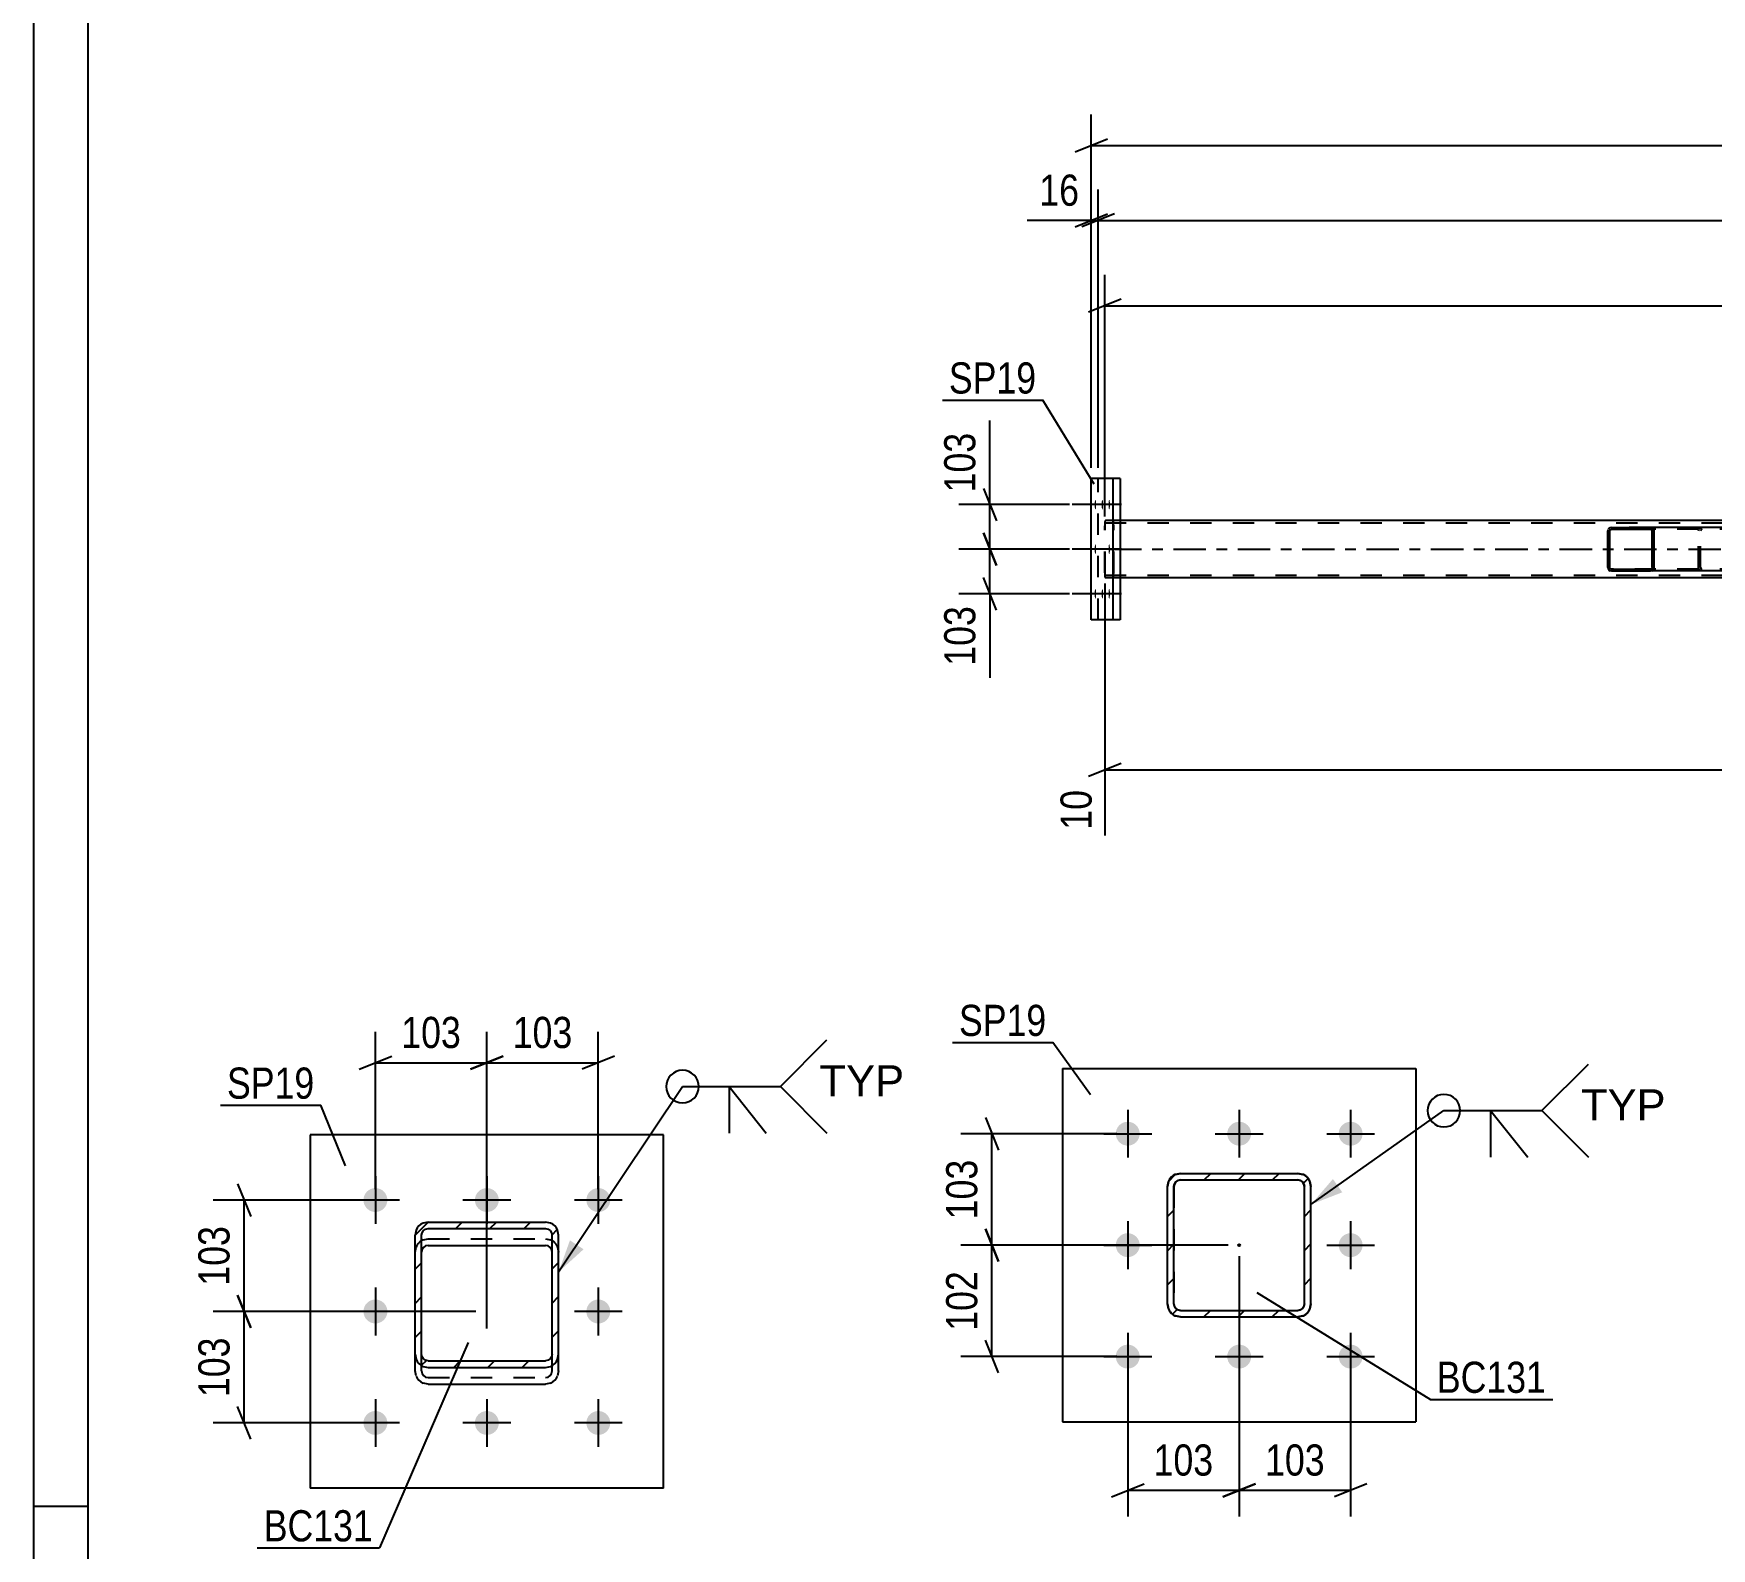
# Model space of a CAD drawing. Header units: millimetres. Extents: x 0 to 841, y 0 to 594.
# Drawn here: x 0 to 154.3, y 145.1 to 284.5 of the extents above; entities that cross this region are included whole.
import ezdxf

# ---------------------------------------------------------------- set-up
doc = ezdxf.new("R2010")
doc.units = ezdxf.units.MM
doc.linetypes.add('DXK_LINE_DOT2', pattern=[3.9198, 1.9599, -1.9599])
doc.linetypes.add('DXK_LINE_DOT3', pattern=[5.9187, 2.979, -0.9799, 0.9799, -0.9799])
doc.styles.add('Arial', font='ARIAL.TTF', dxfattribs={"height": 0.2})
doc.styles.add('Arial Narrow', font='ARIALN.TTF', dxfattribs={"height": 0.2})

# ---------------------------------------------------------------- blocks, each defined once
blk = doc.blocks.new('Unknown-814748305-1133')
at = {"color": 5, "linetype": 'Continuous'}
for p, q in [((0, 594), (0, 0)), ((5, 589), (5, 5)), ((5, 149), (0, 149))]:
    blk.add_line(p, q, dxfattribs=at)
blk = doc.blocks.new('Part-814748305-2548 - 2466')
at = {"color": 7, "linetype": 'DXK_LINE_DOT2'}
for p, q in [((98.52, 239.37), (98.51, 239.19)), ((98.51, 234.87), (98.51, 239.19)), ((98.53, 239.53), (98.52, 239.37)), ((98.56, 239.63), (98.53, 239.53)), ((98.55, 239.28), (98.56, 239.36)), ((98.55, 239.19), (98.55, 239.28)), ((98.55, 234.87), (98.55, 239.19)), ((98.59, 239.67), (98.56, 239.63)), ((98.56, 239.36), (98.57, 239.41)), ((98.57, 239.41), (98.59, 239.43)), ((99.93, 239.67), (98.59, 239.67)), ((762.93, 239.43), (98.59, 239.43)), ((99.29, 239.63), (99.26, 239.67)), ((99.26, 239.43), (99.28, 239.41)), ((99.28, 239.41), (99.29, 239.36)), ((99.32, 239.53), (99.29, 239.63)), ((99.29, 239.36), (99.3, 239.28)), ((99.3, 239.28), (99.3, 239.19)), ((99.3, 234.87), (99.3, 239.19)), ((99.33, 239.37), (99.32, 239.53)), ((99.34, 239.19), (99.33, 239.37)), ((99.34, 234.87), (99.34, 239.19)), ((98.51, 234.87), (98.52, 234.69)), ((98.52, 234.69), (98.53, 234.53)), ((98.55, 234.78), (98.55, 234.87)), ((98.56, 234.7), (98.55, 234.78)), ((98.57, 234.65), (98.56, 234.7)), ((98.59, 234.63), (98.57, 234.65)), ((762.93, 234.63), (98.59, 234.63)), ((99.28, 234.65), (99.26, 234.63)), ((99.29, 234.7), (99.28, 234.65)), ((99.3, 234.78), (99.29, 234.7)), ((99.3, 234.87), (99.3, 234.78)), ((99.32, 234.53), (99.33, 234.69)), ((99.33, 234.69), (99.34, 234.87)), ((98.53, 234.53), (98.56, 234.43)), ((98.56, 234.43), (98.59, 234.39)), ((99.93, 234.39), (98.59, 234.39)), ((99.26, 234.39), (99.29, 234.43)), ((99.29, 234.43), (99.3, 234.46)), ((99.3, 234.46), (99.32, 234.53))]:
    blk.add_line(p, q, dxfattribs=at)
at = {"color": 2, "linetype": 'Continuous'}
for p, q in [((238.41, 239.67), (99.93, 239.67)), ((238.41, 234.39), (99.93, 234.39))]:
    blk.add_line(p, q, dxfattribs=at)
at = {"color": 7, "linetype": 'DXK_LINE_DOT3'}
blk.add_line((98.92, 237.03), (762.93, 237.03), dxfattribs=at)
blk = doc.blocks.new('Bolt-814748305-2487 - 2466')
at = {"linetype": 'Continuous'}
for points in [[(97.72, 241.13), (97.72, 241.04), (97.72, 240.95), (97.71, 240.87), (97.7, 240.8), (97.69, 240.75), (97.68, 240.71), (97.66, 240.69), (97.65, 240.69), (97.64, 240.71), (97.62, 240.75), (97.61, 240.8), (97.6, 240.87), (97.59, 240.95), (97.59, 241.04), (97.59, 241.13), (97.59, 241.22), (97.59, 241.31), (97.6, 241.39), (97.61, 241.46), (97.62, 241.51), (97.64, 241.55), (97.65, 241.57), (97.66, 241.57), (97.68, 241.55), (97.69, 241.51), (97.7, 241.46), (97.71, 241.39), (97.72, 241.31), (97.72, 241.22)], [(98.36, 241.13), (98.36, 241.04), (98.36, 240.95), (98.35, 240.87), (98.34, 240.8), (98.33, 240.75), (98.31, 240.71), (98.3, 240.69), (98.29, 240.69), (98.27, 240.71), (98.26, 240.75), (98.25, 240.8), (98.24, 240.87), (98.23, 240.95), (98.23, 241.04), (98.22, 241.13), (98.23, 241.22), (98.23, 241.31), (98.24, 241.39), (98.25, 241.46), (98.26, 241.51), (98.27, 241.55), (98.29, 241.57), (98.3, 241.57), (98.31, 241.55), (98.33, 241.51), (98.34, 241.46), (98.35, 241.39), (98.36, 241.31), (98.36, 241.22)], [(99, 241.13), (99, 241.04), (98.99, 240.95), (98.98, 240.87), (98.97, 240.8), (98.96, 240.75), (98.95, 240.71), (98.94, 240.69), (98.92, 240.69), (98.91, 240.71), (98.89, 240.75), (98.88, 240.8), (98.87, 240.87), (98.87, 240.95), (98.86, 241.04), (98.86, 241.13), (98.86, 241.22), (98.87, 241.31), (98.87, 241.39), (98.88, 241.46), (98.89, 241.51), (98.91, 241.55), (98.92, 241.57), (98.94, 241.57), (98.95, 241.55), (98.96, 241.51), (98.97, 241.46), (98.98, 241.39), (98.99, 241.31), (99, 241.22)], [(97.72, 237.03), (97.72, 236.94), (97.72, 236.85), (97.71, 236.77), (97.7, 236.7), (97.69, 236.65), (97.68, 236.61), (97.66, 236.59), (97.65, 236.59), (97.64, 236.61), (97.62, 236.65), (97.61, 236.7), (97.6, 236.77), (97.59, 236.85), (97.59, 236.94), (97.59, 237.03), (97.59, 237.12), (97.59, 237.21), (97.6, 237.29), (97.61, 237.36), (97.62, 237.41), (97.64, 237.45), (97.65, 237.47), (97.66, 237.47), (97.68, 237.45), (97.69, 237.41), (97.7, 237.36), (97.71, 237.29), (97.72, 237.21), (97.72, 237.12)], [(99, 237.03), (99, 236.94), (98.99, 236.85), (98.98, 236.77), (98.97, 236.7), (98.96, 236.65), (98.95, 236.61), (98.94, 236.59), (98.92, 236.59), (98.91, 236.61), (98.89, 236.65), (98.88, 236.7), (98.87, 236.77), (98.87, 236.85), (98.86, 236.94), (98.86, 237.03), (98.86, 237.12), (98.87, 237.21), (98.87, 237.29), (98.88, 237.36), (98.89, 237.41), (98.91, 237.45), (98.92, 237.47), (98.94, 237.47), (98.95, 237.45), (98.96, 237.41), (98.97, 237.36), (98.98, 237.29), (98.99, 237.21), (99, 237.12)], [(97.72, 232.93), (97.72, 232.84), (97.72, 232.75), (97.71, 232.67), (97.7, 232.6), (97.69, 232.55), (97.68, 232.51), (97.66, 232.49), (97.65, 232.49), (97.64, 232.51), (97.62, 232.55), (97.61, 232.6), (97.6, 232.67), (97.59, 232.75), (97.59, 232.84), (97.59, 232.93), (97.59, 233.02), (97.59, 233.11), (97.6, 233.19), (97.61, 233.26), (97.62, 233.31), (97.64, 233.35), (97.65, 233.37), (97.66, 233.37), (97.68, 233.35), (97.69, 233.31), (97.7, 233.26), (97.71, 233.19), (97.72, 233.11), (97.72, 233.02)], [(98.36, 232.93), (98.36, 232.84), (98.36, 232.75), (98.35, 232.67), (98.34, 232.6), (98.33, 232.55), (98.31, 232.51), (98.3, 232.49), (98.29, 232.49), (98.27, 232.51), (98.26, 232.55), (98.25, 232.6), (98.24, 232.67), (98.23, 232.75), (98.23, 232.84), (98.22, 232.93), (98.23, 233.02), (98.23, 233.11), (98.24, 233.19), (98.25, 233.26), (98.26, 233.31), (98.27, 233.35), (98.29, 233.37), (98.3, 233.37), (98.31, 233.35), (98.33, 233.31), (98.34, 233.26), (98.35, 233.19), (98.36, 233.11), (98.36, 233.02)], [(99, 232.93), (99, 232.84), (98.99, 232.75), (98.98, 232.67), (98.97, 232.6), (98.96, 232.55), (98.95, 232.51), (98.94, 232.49), (98.92, 232.49), (98.91, 232.51), (98.89, 232.55), (98.88, 232.6), (98.87, 232.67), (98.87, 232.75), (98.86, 232.84), (98.86, 232.93), (98.86, 233.02), (98.87, 233.11), (98.87, 233.19), (98.88, 233.26), (98.89, 233.31), (98.91, 233.35), (98.92, 233.37), (98.94, 233.37), (98.95, 233.35), (98.96, 233.31), (98.97, 233.26), (98.98, 233.19), (98.99, 233.11), (99, 233.02)]]:
    blk.add_hatch(color=1, dxfattribs=at).paths.add_polyline_path(points)
at = {"color": 1, "linetype": 'Continuous'}
for p, q in [((98.8, 241.13), (95.52, 241.13)), ((99.44, 241.13), (96.16, 241.13)), ((100.07, 241.13), (96.79, 241.13)), ((98.8, 237.03), (95.52, 237.03)), ((100.07, 237.03), (96.79, 237.03)), ((98.8, 232.93), (95.52, 232.93)), ((99.44, 232.93), (96.16, 232.93)), ((100.07, 232.93), (96.79, 232.93))]:
    blk.add_line(p, q, dxfattribs=at)
blk = doc.blocks.new('Part-814748305-2612 - 2466')
at = {"linetype": 'Continuous'}
h = blk.add_hatch(dxfattribs=at)
h.set_pattern_fill('', scale=0.7, style=0, pattern_type=0)
h.set_pattern_definition([(45, (149.0156, 238.8336), (-1.57154, 1.57154), [])])
h.paths.add_polyline_path([(149.04, 238.71), (149.02, 238.83), (148.94, 238.94), (148.83, 239.01), (148.7, 239.03), (145.13, 239.03), (145, 239.01), (144.88, 238.94), (144.81, 238.83), (144.78, 238.71), (144.78, 235.35), (144.81, 235.23), (144.88, 235.12), (145, 235.06), (145.13, 235.03), (148.7, 235.03), (148.83, 235.06), (148.94, 235.12), (149.02, 235.23), (149.04, 235.35)])
h.paths.add_polyline_path([(148.86, 235.29), (148.82, 235.24), (148.77, 235.2), (148.7, 235.19), (145.13, 235.19), (145.06, 235.2), (145, 235.24), (144.97, 235.29), (144.96, 235.35), (144.96, 238.71), (144.97, 238.77), (145, 238.82), (145.06, 238.86), (145.13, 238.87), (148.7, 238.87), (148.77, 238.86), (148.82, 238.82), (148.86, 238.77), (148.87, 238.71), (148.87, 235.35)])
at = {"color": 2, "linetype": 'Continuous'}
for p, q in [((144.81, 238.83), (144.78, 238.71)), ((144.78, 235.35), (144.78, 238.71)), ((144.96, 238.71), (144.97, 238.77)), ((144.96, 235.35), (144.96, 238.71)), ((144.97, 238.77), (145, 238.82)), ((145.13, 239.03), (145, 239.01)), ((145, 238.82), (145.06, 238.86)), ((145.06, 238.86), (145.13, 238.87)), ((145.13, 239.03), (148.7, 239.03)), ((145.13, 238.87), (148.7, 238.87)), ((156.4, 239.03), (148.7, 239.03)), ((148.83, 239.01), (148.7, 239.03)), ((148.7, 238.87), (148.77, 238.86)), ((148.77, 238.86), (148.82, 238.82)), ((148.82, 238.82), (148.86, 238.77)), ((148.86, 238.77), (148.87, 238.71)), ((148.87, 235.35), (148.87, 238.71)), ((149.04, 238.71), (149.02, 238.83)), ((149.04, 235.35), (149.04, 238.71)), ((144.78, 235.35), (144.81, 235.23)), ((144.97, 235.29), (144.96, 235.35)), ((145, 235.24), (144.97, 235.29)), ((145.06, 235.2), (145, 235.24)), ((145, 235.06), (145.13, 235.03)), ((145.13, 235.19), (145.06, 235.2)), ((145.13, 235.19), (148.7, 235.19)), ((145.13, 235.03), (148.7, 235.03)), ((148.77, 235.2), (148.7, 235.19)), ((148.7, 235.03), (148.83, 235.06)), ((156.4, 235.03), (148.7, 235.03)), ((148.82, 235.24), (148.77, 235.2)), ((148.86, 235.29), (148.82, 235.24)), ((148.87, 235.35), (148.86, 235.29)), ((149.02, 235.23), (149.04, 235.35))]:
    blk.add_line(p, q, dxfattribs=at)
at = {"color": 7, "linetype": 'DXK_LINE_DOT2'}
for p, q in [((148.7, 239.03), (145.13, 239.03)), ((157.05, 238.87), (145.13, 238.87)), ((153.13, 238.71), (153.16, 238.83)), ((153.13, 235.35), (153.13, 238.71)), ((153.32, 238.77), (153.3, 238.71)), ((153.3, 235.35), (153.3, 238.71)), ((153.35, 238.82), (153.32, 238.77)), ((153.34, 239.01), (153.47, 239.03)), ((153.41, 238.86), (153.35, 238.82)), ((153.47, 238.87), (153.41, 238.86)), ((157.05, 239.03), (156.4, 239.03)), ((157.05, 239.03), (157.18, 239.01)), ((157.12, 238.86), (157.05, 238.87)), ((157.17, 238.82), (157.12, 238.86)), ((157.21, 238.77), (157.17, 238.82)), ((157.22, 238.71), (157.21, 238.77)), ((157.22, 235.35), (157.22, 238.71)), ((157.36, 238.83), (157.39, 238.73)), ((157.39, 238.73), (157.39, 238.71)), ((157.39, 235.35), (157.39, 238.71)), ((157.05, 235.19), (145.13, 235.19)), ((148.7, 235.03), (145.13, 235.03)), ((153.16, 235.23), (153.13, 235.35)), ((153.3, 235.35), (153.32, 235.29)), ((153.32, 235.29), (153.35, 235.24)), ((153.47, 235.03), (153.34, 235.06)), ((153.35, 235.24), (153.37, 235.23)), ((153.37, 235.23), (153.41, 235.2)), ((153.41, 235.2), (153.47, 235.19)), ((157.05, 235.03), (156.4, 235.03)), ((157.05, 235.19), (157.12, 235.2)), ((157.18, 235.06), (157.05, 235.03)), ((157.12, 235.2), (157.17, 235.24)), ((157.17, 235.24), (157.21, 235.29)), ((157.21, 235.29), (157.22, 235.35)), ((157.39, 235.33), (157.36, 235.23)), ((157.39, 235.35), (157.39, 235.33))]:
    blk.add_line(p, q, dxfattribs=at)
at = {"color": 2, "linetype": 'Continuous'}
for centre, start, end in [((145.11, 238.7), 110.7583, 155.68), ((148.71, 238.7), 24.32, 69.2417), ((145.11, 235.36), 204.32, 249.2417), ((148.71, 235.36), 290.7583, 335.68)]:
    blk.add_arc(centre, 0.331, start, end, dxfattribs=at)
at = {"color": 7, "linetype": 'DXK_LINE_DOT2'}
for centre, start, end in [((153.46, 238.7), 110.7583, 155.68), ((157.06, 238.7), 24.32, 69.2417), ((153.46, 235.36), 204.32, 249.2417), ((157.06, 235.36), 290.7583, 335.68)]:
    blk.add_arc(centre, 0.331, start, end, dxfattribs=at)
blk = doc.blocks.new('Part-814748305-2618 - 2466')
at = {"color": 2, "linetype": 'Continuous'}
for p, q in [((99.93, 243.53), (97.28, 243.53)), ((97.28, 230.53), (97.28, 243.53)), ((99.3, 230.53), (99.3, 243.53)), ((99.93, 243.53), (99.93, 230.53)), ((99.93, 230.53), (97.28, 230.53))]:
    blk.add_line(p, q, dxfattribs=at)
at = {"color": 7, "linetype": 'DXK_LINE_DOT2'}
blk.add_line((97.92, 230.53), (97.92, 243.53), dxfattribs=at)
blk = doc.blocks.new('Part-814748305-7037 - 6897')
at = {"color": 2, "linetype": 'Continuous'}
for p, q in [((57.94, 183.18), (25.44, 183.18)), ((25.44, 183.18), (25.44, 150.68)), ((57.94, 150.68), (57.94, 183.18)), ((57.94, 150.68), (25.44, 150.68))]:
    blk.add_line(p, q, dxfattribs=at)
blk = doc.blocks.new('Part-814748305-7045 - 6897')
at = {"linetype": 'Continuous'}
h = blk.add_hatch(dxfattribs=at)
h.set_pattern_fill('', scale=0.7, style=0, pattern_type=0)
h.set_pattern_definition([(45, (36.2876, 175.1541), (-1.57154, 1.57154), [])])
h.paths.add_polyline_path([(47.09, 175.15), (36.29, 175.15), (35.83, 175.06), (35.44, 174.8), (35.18, 174.4), (35.09, 173.94), (35.09, 163.01), (35.18, 162.54), (35.44, 162.15), (35.83, 161.88), (36.29, 161.79), (47.09, 161.79), (47.55, 161.88), (47.94, 162.15), (48.2, 162.54), (48.29, 163.01), (48.29, 173.94), (48.2, 174.4), (47.94, 174.8), (47.55, 175.06)])
h.paths.add_polyline_path([(47.64, 174.17), (47.69, 173.94), (47.69, 163.01), (47.64, 162.77), (47.51, 162.58), (47.32, 162.45), (47.09, 162.4), (36.29, 162.4), (36.06, 162.45), (35.86, 162.58), (35.73, 162.77), (35.69, 163.01), (35.69, 173.94), (35.73, 174.17), (35.86, 174.37), (36.06, 174.5), (36.29, 174.55), (47.09, 174.55), (47.32, 174.5), (47.51, 174.37)])
at = {"color": 2, "linetype": 'Continuous'}
for p, q in [((35.18, 174.4), (35.09, 173.94)), ((36.29, 175.15), (35.83, 175.06)), ((35.86, 174.37), (36.06, 174.5)), ((36.06, 174.5), (36.29, 174.55)), ((36.29, 175.15), (47.09, 175.15)), ((36.29, 174.55), (47.09, 174.55)), ((47.55, 175.06), (47.09, 175.15)), ((47.09, 174.55), (47.32, 174.5)), ((47.32, 174.5), (47.51, 174.37)), ((48.29, 173.94), (48.2, 174.4)), ((35.09, 163.01), (35.09, 173.94)), ((35.69, 173.94), (35.73, 174.17)), ((35.69, 163.01), (35.69, 173.94)), ((35.73, 174.17), (35.86, 174.37)), ((36.06, 172.96), (35.86, 172.82)), ((36.29, 173), (36.06, 172.96)), ((36.29, 173), (47.09, 173)), ((47.32, 172.96), (47.09, 173)), ((47.51, 172.82), (47.32, 172.96)), ((47.51, 174.37), (47.64, 174.17)), ((47.64, 174.17), (47.69, 173.94)), ((47.69, 163.01), (47.69, 173.94)), ((48.29, 163.01), (48.29, 173.94)), ((35.73, 172.63), (35.69, 172.4)), ((35.86, 172.82), (35.73, 172.63)), ((47.64, 172.63), (47.51, 172.82)), ((47.69, 172.4), (47.64, 172.63)), ((35.09, 161.46), (35.09, 163.01)), ((35.09, 163.01), (35.18, 162.54)), ((35.73, 162.77), (35.69, 163.01)), ((35.86, 162.58), (35.73, 162.77)), ((36.06, 162.45), (35.86, 162.58)), ((36.29, 162.4), (36.06, 162.45)), ((36.29, 162.4), (47.09, 162.4)), ((47.32, 162.45), (47.09, 162.4)), ((47.51, 162.58), (47.32, 162.45)), ((47.64, 162.77), (47.51, 162.58)), ((47.69, 163.01), (47.64, 162.77)), ((48.2, 162.54), (48.29, 163.01)), ((48.29, 161.46), (48.29, 163.01)), ((35.18, 161), (35.09, 161.46)), ((35.83, 161.88), (36.29, 161.79)), ((36.29, 161.79), (47.09, 161.79)), ((47.09, 161.79), (47.55, 161.88)), ((48.29, 161.46), (48.2, 161)), ((36.29, 160.25), (35.83, 160.34)), ((36.29, 160.25), (47.09, 160.25)), ((47.55, 160.34), (47.09, 160.25))]:
    blk.add_line(p, q, dxfattribs=at)
at = {"color": 7, "linetype": 'DXK_LINE_DOT2'}
for p, q in [((35.09, 163.01), (35.09, 173.94)), ((35.09, 172.4), (35.18, 172.86)), ((35.69, 161.46), (35.69, 173.94)), ((35.83, 173.52), (36.29, 173.61)), ((36.29, 173.61), (47.09, 173.61)), ((47.09, 173.61), (47.55, 173.52)), ((47.69, 161.46), (47.69, 173.94)), ((48.2, 172.86), (48.29, 172.4)), ((48.29, 163.01), (48.29, 173.94)), ((35.69, 161.46), (35.73, 161.23)), ((35.73, 161.23), (35.86, 161.03)), ((35.86, 161.03), (36.06, 160.9)), ((36.06, 160.9), (36.29, 160.86)), ((36.29, 160.86), (47.09, 160.86)), ((47.09, 160.86), (47.32, 160.9)), ((47.32, 160.9), (47.51, 161.03)), ((47.51, 161.03), (47.64, 161.23)), ((47.64, 161.23), (47.69, 161.46))]:
    blk.add_line(p, q, dxfattribs=at)
at = {"color": 7, "linetype": 'DXK_LINE_DOT3'}
blk.add_line((41.69, 165.38), (41.69, 168.47), dxfattribs=at)
at = {"color": 2, "linetype": 'Continuous'}
for centre, start, end in [((36.3, 173.95), 112.8504, 157.8474), ((47.08, 173.95), 22.1526, 67.1496), ((36.3, 163), 202.1526, 247.1496), ((47.08, 163), 292.8504, 337.8474), ((36.3, 161.45), 202.1526, 247.1496), ((47.08, 161.45), 292.8504, 337.8474)]:
    blk.add_arc(centre, 1.21, start, end, dxfattribs=at)
at = {"color": 7, "linetype": 'DXK_LINE_DOT2'}
for centre, start, end in [((36.3, 172.4), 112.8504, 157.8474), ((47.08, 172.4), 22.1526, 67.1496)]:
    blk.add_arc(centre, 1.21, start, end, dxfattribs=at)
blk = doc.blocks.new('Bolt-814748305-6933 - 6897')
at = {"linetype": 'Continuous'}
for points in [[(31.44, 176.08, -1), (31.44, 178.28, -1)], [(41.69, 176.08, -1), (41.69, 178.28, -1)], [(51.94, 176.08, -1), (51.94, 178.28, -1)], [(31.44, 165.83, -1), (31.44, 168.03, -1)], [(51.94, 165.83, -1), (51.94, 168.03, -1)], [(31.44, 155.58, -1), (31.44, 157.78, -1)], [(41.69, 155.58, -1), (41.69, 157.78, -1)], [(51.94, 155.58, -1), (51.94, 157.78, -1)]]:
    blk.add_hatch(color=1, dxfattribs=at).paths.add_polyline_path(points)
at = {"color": 1, "linetype": 'Continuous'}
for p, q in [((31.44, 179.38), (31.44, 174.98)), ((41.69, 179.38), (41.69, 174.98)), ((51.94, 179.38), (51.94, 174.98)), ((33.64, 177.18), (29.24, 177.18)), ((43.89, 177.18), (39.49, 177.18)), ((54.14, 177.18), (49.74, 177.18)), ((31.44, 169.13), (31.44, 164.73)), ((51.94, 169.13), (51.94, 164.73)), ((33.64, 166.93), (29.24, 166.93)), ((54.14, 166.93), (49.74, 166.93)), ((31.44, 158.88), (31.44, 154.48)), ((41.69, 158.88), (41.69, 154.48)), ((51.94, 158.88), (51.94, 154.48)), ((33.64, 156.68), (29.24, 156.68)), ((43.89, 156.68), (39.49, 156.68)), ((54.14, 156.68), (49.74, 156.68))]:
    blk.add_line(p, q, dxfattribs=at)
blk = doc.blocks.new('Bolt-814748305-7136 - 7129')
at = {"linetype": 'Continuous'}
for points in [[(100.63, 184.38, -1), (100.63, 182.18, -1)], [(110.88, 184.38, -1), (110.88, 182.18, -1)], [(121.13, 184.38, -1), (121.13, 182.18, -1)], [(100.63, 174.13, -1), (100.63, 171.93, -1)], [(121.13, 174.13, -1), (121.13, 171.93, -1)], [(100.63, 163.88, -1), (100.63, 161.68, -1)], [(110.88, 163.88, -1), (110.88, 161.68, -1)], [(121.13, 163.88, -1), (121.13, 161.68, -1)]]:
    blk.add_hatch(color=1, dxfattribs=at).paths.add_polyline_path(points)
at = {"color": 1, "linetype": 'Continuous'}
for p, q in [((100.63, 185.48), (100.63, 181.08)), ((110.88, 185.48), (110.88, 181.08)), ((121.13, 185.48), (121.13, 181.08)), ((98.43, 183.28), (102.83, 183.28)), ((108.68, 183.28), (113.08, 183.28)), ((118.93, 183.28), (123.33, 183.28)), ((100.63, 175.23), (100.63, 170.83)), ((121.13, 175.23), (121.13, 170.83)), ((98.43, 173.03), (102.83, 173.03)), ((118.93, 173.03), (123.33, 173.03)), ((100.63, 164.98), (100.63, 160.58)), ((110.88, 164.98), (110.88, 160.58)), ((121.13, 164.98), (121.13, 160.58)), ((98.43, 162.78), (102.83, 162.78)), ((108.68, 162.78), (113.08, 162.78)), ((118.93, 162.78), (123.33, 162.78))]:
    blk.add_line(p, q, dxfattribs=at)
blk = doc.blocks.new('Part-814748305-7230 - 7129')
at = {"linetype": 'Continuous'}
h = blk.add_hatch(dxfattribs=at)
h.set_pattern_fill('', scale=0.7, style=0, pattern_type=0)
h.set_pattern_definition([(45, (105.0178, 179.5338), (-1.57154, 1.57154), [])])
h.paths.add_polyline_path([(105.48, 179.63), (105.02, 179.53), (104.63, 179.27), (104.37, 178.88), (104.28, 178.43), (104.28, 167.63), (104.37, 167.17), (104.63, 166.78), (105.02, 166.52), (105.48, 166.43), (116.28, 166.43), (116.74, 166.52), (117.13, 166.78), (117.39, 167.17), (117.48, 167.63), (117.48, 178.43), (117.39, 178.88), (117.13, 179.27), (116.74, 179.53), (116.28, 179.63)])
h.paths.add_polyline_path([(116.28, 179.03), (116.51, 178.98), (116.7, 178.85), (116.83, 178.65), (116.88, 178.43), (116.88, 167.63), (116.83, 167.4), (116.7, 167.2), (116.51, 167.07), (116.28, 167.03), (105.48, 167.03), (105.25, 167.07), (105.05, 167.2), (104.92, 167.4), (104.88, 167.63), (104.88, 178.43), (104.92, 178.65), (105.05, 178.85), (105.25, 178.98), (105.48, 179.03)])
blk.add_hatch(color=246, dxfattribs=at).paths.add_polyline_path([(110.88, 172.93, -1), (110.88, 173.13, -1)])
at = {"color": 7, "linetype": 'DXK_LINE_DOT2'}
for p, q in [((105.02, 179.53), (105.48, 179.63)), ((105.48, 179.03), (105.25, 178.98)), ((105.48, 179.63), (116.28, 179.63)), ((105.48, 179.03), (116.28, 179.03)), ((116.28, 179.63), (116.74, 179.53)), ((116.51, 178.98), (116.28, 179.03)), ((104.28, 178.43), (104.37, 178.88)), ((104.28, 167.63), (104.28, 178.43)), ((104.92, 178.65), (104.88, 178.43)), ((104.88, 178.43), (104.88, 167.63)), ((105.05, 178.85), (104.92, 178.65)), ((105.25, 178.98), (105.05, 178.85)), ((116.7, 178.85), (116.51, 178.98)), ((116.83, 178.65), (116.7, 178.85)), ((116.88, 178.43), (116.83, 178.65)), ((116.88, 167.63), (116.88, 178.43)), ((117.39, 178.88), (117.48, 178.43)), ((117.48, 167.63), (117.48, 178.43)), ((104.37, 167.17), (104.28, 167.63)), ((104.88, 167.63), (104.92, 167.4)), ((104.92, 167.4), (105.05, 167.2)), ((105.05, 167.2), (105.25, 167.07)), ((105.25, 167.07), (105.48, 167.03)), ((105.48, 167.03), (116.28, 167.03)), ((116.28, 167.03), (116.51, 167.07)), ((116.51, 167.07), (116.7, 167.2)), ((116.7, 167.2), (116.83, 167.4)), ((116.83, 167.4), (116.88, 167.63)), ((117.48, 167.63), (117.39, 167.17)), ((105.48, 166.43), (105.02, 166.52)), ((105.48, 166.43), (116.28, 166.43)), ((116.74, 166.52), (116.28, 166.43))]:
    blk.add_line(p, q, dxfattribs=at)
at = {"color": 2, "linetype": 'Continuous'}
for p, q in [((105.48, 179.63), (105.02, 179.53)), ((105.25, 178.98), (105.48, 179.03)), ((105.48, 179.63), (116.28, 179.63)), ((105.48, 179.03), (116.28, 179.03)), ((116.74, 179.53), (116.28, 179.63)), ((116.28, 179.03), (116.51, 178.98)), ((104.37, 178.88), (104.28, 178.43)), ((104.28, 167.63), (104.28, 178.43)), ((104.88, 178.43), (104.92, 178.65)), ((104.88, 167.63), (104.88, 178.43)), ((104.92, 178.65), (105.05, 178.85)), ((105.05, 178.85), (105.25, 178.98)), ((116.51, 178.98), (116.7, 178.85)), ((116.7, 178.85), (116.83, 178.65)), ((116.83, 178.65), (116.88, 178.43)), ((116.88, 167.63), (116.88, 178.43)), ((117.48, 178.43), (117.39, 178.88)), ((117.48, 167.63), (117.48, 178.43)), ((104.28, 167.63), (104.37, 167.17)), ((104.92, 167.4), (104.88, 167.63)), ((105.05, 167.2), (104.92, 167.4)), ((105.25, 167.07), (105.05, 167.2)), ((105.48, 167.03), (105.25, 167.07)), ((105.48, 167.03), (116.28, 167.03)), ((116.51, 167.07), (116.28, 167.03)), ((116.7, 167.2), (116.51, 167.07)), ((116.83, 167.4), (116.7, 167.2)), ((116.88, 167.63), (116.83, 167.4)), ((117.39, 167.17), (117.48, 167.63)), ((105.02, 166.52), (105.48, 166.43)), ((105.48, 166.43), (116.28, 166.43)), ((116.28, 166.43), (116.74, 166.52))]:
    blk.add_line(p, q, dxfattribs=at)
at = {"color": 7, "linetype": 'DXK_LINE_DOT3'}
blk.add_line((110.88, 173.03), (110.88, 173.03), dxfattribs=at)
at = {"color": 246, "linetype": 'DXK_LINE_DOT2'}
blk.add_line((110.88, 173.03), (110.88, 173.03), dxfattribs=at)
at = {"color": 246, "linetype": 'Continuous'}
blk.add_circle((110.88, 173.03), 0.1, dxfattribs=at)
at = {"color": 7, "linetype": 'DXK_LINE_DOT2'}
for centre, start, end in [((105.48, 178.43), 112.5, 157.5), ((116.28, 178.43), 22.5, 67.5), ((105.48, 167.63), 202.5, 247.5), ((116.28, 167.63), 292.5, 337.5)]:
    blk.add_arc(centre, 1.2, start, end, dxfattribs=at)
at = {"color": 2, "linetype": 'Continuous'}
for centre, start, end in [((105.48, 178.43), 112.5, 157.5), ((116.28, 178.43), 22.5, 67.5), ((105.48, 167.63), 202.5, 247.5), ((116.28, 167.63), 292.5, 337.5)]:
    blk.add_arc(centre, 1.2, start, end, dxfattribs=at)
blk = doc.blocks.new('Part-814748305-7243 - 7129')
at = {"color": 2, "linetype": 'Continuous'}
for p, q in [((94.63, 189.28), (94.63, 156.78)), ((94.63, 189.28), (127.13, 189.28)), ((127.13, 189.28), (127.13, 156.78)), ((94.63, 156.78), (127.13, 156.78))]:
    blk.add_line(p, q, dxfattribs=at)
blk = doc.blocks.new('StraightDimension-814748305-2779 - 2466')
at = {"color": 7, "linetype": 'Continuous'}
for p, q in [((87.36, 238.53), (88.56, 235.53)), ((95.27, 237.03), (85.11, 237.03)), ((87.96, 232.93), (87.96, 237.03)), ((88.56, 231.43), (87.36, 234.43)), ((95.27, 232.93), (85.11, 232.93))]:
    blk.add_line(p, q, dxfattribs=at)
at = {"color": 0}
blk.add_wipeout([(87.21, 232.41), (83.01, 232.41), (83.01, 225.72), (87.21, 225.72)], dxfattribs=at)
at = {"color": 7, "linetype": 'Continuous'}
blk.add_line((87.96, 232.93), (87.96, 225.2), dxfattribs=at)
blk.add_line((87.96, 232.93), (87.96, 225.2), dxfattribs=at)
at = {"color": 3, "style": 'Arial Narrow'}
blk.add_text('103', height=2.863, rotation=90.0002, dxfattribs=at).set_placement((86.61, 226.32))
blk = doc.blocks.new('StraightDimension-814748305-2783 - 2466')
at = {"color": 7, "linetype": 'Continuous'}
for p, q in [((87.36, 242.63), (88.56, 239.63)), ((95.27, 241.13), (85.11, 241.13)), ((87.96, 237.03), (87.96, 241.13)), ((88.56, 235.53), (87.36, 238.53)), ((95.27, 237.03), (85.11, 237.03))]:
    blk.add_line(p, q, dxfattribs=at)
at = {"color": 0}
blk.add_wipeout([(87.21, 248.34), (83.01, 248.34), (83.01, 241.66), (87.21, 241.66)], dxfattribs=at)
at = {"color": 7, "linetype": 'Continuous'}
blk.add_line((87.96, 241.13), (87.96, 248.87), dxfattribs=at)
blk.add_line((87.96, 241.13), (87.96, 248.87), dxfattribs=at)
at = {"color": 3, "style": 'Arial Narrow'}
blk.add_text('103', height=2.863, rotation=90.0002, dxfattribs=at).set_placement((86.61, 242.26))
blk = doc.blocks.new('StraightDimension-814748305-2788 - 2466')
at = {"color": 7, "linetype": 'Continuous'}
for p, q in [((98.51, 233.87), (98.51, 210.69)), ((239.21, 224.99), (239.21, 208.13)), ((100.01, 217.34), (97.01, 216.14)), ((98.51, 216.74), (239.21, 216.74)), ((237.71, 216.14), (240.71, 217.34))]:
    blk.add_line(p, q, dxfattribs=at)
at = {"color": 0}
blk.add_wipeout([(173.12, 217.49), (173.12, 221.69), (164.6, 221.69), (164.6, 217.49)], dxfattribs=at)
at = {"color": 0, "linetype": 'Continuous'}
for points in [[(238.61, 216.04), (234.41, 216.04), (234.41, 207.53), (238.61, 207.53)], [(97.91, 215.49), (93.71, 215.49), (93.71, 210.64), (97.91, 210.64)]]:
    blk.add_wipeout(points, dxfattribs=at)
at = {"color": 3, "style": 'Arial Narrow'}
blk.add_text('3517', height=2.863, dxfattribs=at).set_placement((165.2, 218.09))
at = {"color": 3, "linetype": 'Continuous', "style": 'Arial Narrow'}
for s, p in [('10', (97.31, 211.24)), ('3507', (238.01, 208.13))]:
    blk.add_text(s, height=2.863, rotation=90.0002, dxfattribs=at).set_placement(p)
blk = doc.blocks.new('StraightDimension-814748305-2813 - 2466')
at = {"color": 7, "linetype": 'Continuous'}
for p, q in [((98.51, 240.04), (98.51, 262.27)), ((239.21, 248.27), (239.21, 262.27)), ((100.01, 260.02), (97.01, 258.82)), ((98.51, 259.42), (239.21, 259.42)), ((237.71, 258.82), (240.71, 260.02))]:
    blk.add_line(p, q, dxfattribs=at)
at = {"color": 0}
blk.add_wipeout([(173.12, 260.17), (173.12, 264.37), (164.6, 264.37), (164.6, 260.17)], dxfattribs=at)
at = {"color": 3, "style": 'Arial Narrow'}
blk.add_text('3517', height=2.863, dxfattribs=at).set_placement((165.2, 260.77))
blk = doc.blocks.new('StraightDimension-814748305-2910 - 2466')
at = {"color": 7, "linetype": 'Continuous'}
for p, q in [((97.28, 244.53), (97.28, 277)), ((98.78, 274.75), (95.78, 273.55)), ((97.28, 274.15), (773.79, 274.15))]:
    blk.add_line(p, q, dxfattribs=at)
blk = doc.blocks.new('StraightDimension-814748305-8792 - 2466')
at = {"color": 7, "linetype": 'Continuous'}
for p, q in [((97.92, 244.53), (97.92, 270.12)), ((99.42, 267.87), (96.42, 266.67)), ((97.92, 267.27), (773.15, 267.27))]:
    blk.add_line(p, q, dxfattribs=at)
blk = doc.blocks.new('StraightDimension-814748305-8793 - 2466')
at = {"color": 7, "linetype": 'Continuous'}
for p, q in [((97.28, 244.53), (97.28, 270.12)), ((97.92, 244.53), (97.92, 270.12)), ((95.78, 266.67), (98.78, 267.87)), ((99.42, 267.87), (96.42, 266.67)), ((97.28, 267.27), (97.92, 267.27))]:
    blk.add_line(p, q, dxfattribs=at)
at = {"color": 0}
blk.add_wipeout([(96.76, 268.02), (96.76, 272.22), (91.9, 272.22), (91.9, 268.02)], dxfattribs=at)
at = {"color": 7, "linetype": 'Continuous'}
blk.add_line((97.28, 267.27), (91.38, 267.27), dxfattribs=at)
blk.add_line((97.28, 267.27), (91.38, 267.27), dxfattribs=at)
at = {"color": 3, "style": 'Arial Narrow'}
blk.add_text('16', height=2.863, dxfattribs=at).set_placement((92.5, 268.62))
blk = doc.blocks.new('StraightDimension-814748305-7062 - 6897')
at = {"color": 7, "linetype": 'Continuous'}
for p, q in [((31.44, 178.18), (31.44, 192.66)), ((41.69, 167.93), (41.69, 192.66)), ((29.94, 189.21), (32.94, 190.41)), ((31.44, 189.81), (41.69, 189.81)), ((43.19, 190.41), (40.19, 189.21))]:
    blk.add_line(p, q, dxfattribs=at)
at = {"color": 0}
blk.add_wipeout([(39.9, 190.56), (39.9, 194.76), (33.22, 194.76), (33.22, 190.56)], dxfattribs=at)
at = {"color": 3, "style": 'Arial Narrow'}
blk.add_text('103', height=2.863, dxfattribs=at).set_placement((33.82, 191.16))
blk = doc.blocks.new('StraightDimension-814748305-7075 - 6897')
at = {"color": 7, "linetype": 'Continuous'}
for p, q in [((41.69, 167.93), (41.69, 192.66)), ((51.94, 178.18), (51.94, 192.66)), ((40.19, 189.21), (43.19, 190.41)), ((41.69, 189.81), (51.94, 189.81)), ((53.44, 190.41), (50.44, 189.21))]:
    blk.add_line(p, q, dxfattribs=at)
at = {"color": 0}
blk.add_wipeout([(50.15, 190.56), (50.15, 194.76), (43.47, 194.76), (43.47, 190.56)], dxfattribs=at)
at = {"color": 3, "style": 'Arial Narrow'}
blk.add_text('103', height=2.863, dxfattribs=at).set_placement((44.07, 191.16))
blk = doc.blocks.new('StraightDimension-814748305-7089 - 6897')
at = {"color": 7, "linetype": 'Continuous'}
for p, q in [((18.77, 168.43), (19.97, 165.43)), ((40.69, 166.93), (16.52, 166.93)), ((19.37, 156.68), (19.37, 166.93)), ((19.97, 155.18), (18.77, 158.18)), ((30.44, 156.68), (16.52, 156.68))]:
    blk.add_line(p, q, dxfattribs=at)
at = {"color": 0}
blk.add_wipeout([(18.62, 165.15), (14.42, 165.15), (14.42, 158.46), (18.62, 158.46)], dxfattribs=at)
at = {"color": 3, "style": 'Arial Narrow'}
blk.add_text('103', height=2.863, rotation=90.0002, dxfattribs=at).set_placement((18.02, 159.06))
blk = doc.blocks.new('StraightDimension-814748305-7102 - 6897')
at = {"color": 7, "linetype": 'Continuous'}
for p, q in [((18.77, 178.68), (19.97, 175.68)), ((30.44, 177.18), (16.52, 177.18)), ((19.37, 166.93), (19.37, 177.18)), ((19.97, 165.43), (18.77, 168.43)), ((40.69, 166.93), (16.52, 166.93))]:
    blk.add_line(p, q, dxfattribs=at)
at = {"color": 0}
blk.add_wipeout([(18.62, 175.4), (14.42, 175.4), (14.42, 168.71), (18.62, 168.71)], dxfattribs=at)
at = {"color": 3, "style": 'Arial Narrow'}
blk.add_text('103', height=2.863, rotation=90.0002, dxfattribs=at).set_placement((18.02, 169.31))
blk = doc.blocks.new('StraightDimension-814748305-7323 - 7129')
at = {"color": 7, "linetype": 'Continuous'}
for p, q in [((87.54, 174.52), (88.74, 171.52)), ((109.88, 173.02), (85.29, 173.02)), ((88.14, 162.78), (88.14, 173.02)), ((88.74, 161.28), (87.54, 164.28)), ((99.63, 162.78), (85.29, 162.78))]:
    blk.add_line(p, q, dxfattribs=at)
at = {"color": 0}
blk.add_wipeout([(87.39, 171.24), (83.19, 171.24), (83.19, 164.56), (87.39, 164.56)], dxfattribs=at)
at = {"color": 3, "style": 'Arial Narrow'}
blk.add_text('102', height=2.863, rotation=90.0002, dxfattribs=at).set_placement((86.79, 165.16))
blk = doc.blocks.new('StraightDimension-814748305-7295 - 7129')
at = {"color": 7, "linetype": 'Continuous'}
for p, q in [((110.88, 172.02), (110.88, 148.09)), ((100.63, 161.78), (100.63, 148.09)), ((99.13, 149.89), (102.13, 151.09)), ((100.63, 150.49), (110.88, 150.49)), ((112.38, 151.09), (109.38, 149.89))]:
    blk.add_line(p, q, dxfattribs=at)
at = {"color": 0}
blk.add_wipeout([(109.09, 151.24), (109.09, 155.44), (102.41, 155.44), (102.41, 151.24)], dxfattribs=at)
at = {"color": 3, "style": 'Arial Narrow'}
blk.add_text('103', height=2.863, dxfattribs=at).set_placement((103.01, 151.84))
blk = doc.blocks.new('StraightDimension-814748305-7304 - 7129')
at = {"color": 7, "linetype": 'Continuous'}
for p, q in [((110.88, 172.02), (110.88, 148.09)), ((121.13, 161.78), (121.13, 148.09)), ((109.38, 149.89), (112.38, 151.09)), ((110.88, 150.49), (121.13, 150.49)), ((122.63, 151.09), (119.63, 149.89))]:
    blk.add_line(p, q, dxfattribs=at)
at = {"color": 0}
blk.add_wipeout([(119.34, 151.24), (119.34, 155.44), (112.66, 155.44), (112.66, 151.24)], dxfattribs=at)
at = {"color": 3, "style": 'Arial Narrow'}
blk.add_text('103', height=2.863, dxfattribs=at).set_placement((113.26, 151.84))
blk = doc.blocks.new('StraightDimension-814748305-7314 - 7129')
at = {"color": 7, "linetype": 'Continuous'}
for p, q in [((87.54, 184.78), (88.74, 181.78)), ((99.63, 183.28), (85.29, 183.28)), ((88.14, 173.02), (88.14, 183.28)), ((88.74, 171.52), (87.54, 174.52)), ((109.88, 173.02), (85.29, 173.02))]:
    blk.add_line(p, q, dxfattribs=at)
at = {"color": 0}
blk.add_wipeout([(87.39, 181.49), (83.19, 181.49), (83.19, 174.81), (87.39, 174.81)], dxfattribs=at)
at = {"color": 3, "style": 'Arial Narrow'}
blk.add_text('103', height=2.863, rotation=90.0002, dxfattribs=at).set_placement((86.79, 175.41))
blk = doc.blocks.new('Mark-814748305-2614 - 2466')
at = {"color": 0}
blk.add_wipeout([(92.22, 251.35), (92.22, 254.35), (84.18, 254.35), (84.18, 251.35)], dxfattribs=at)
blk.add_wipeout([(92.22, 251.35), (92.22, 254.35), (84.18, 254.35), (84.18, 251.35)], dxfattribs=at)
at = {"color": 30, "linetype": 'Continuous'}
for p in [(83.58, 250.75), (97.55, 243.01)]:
    blk.add_line(p, (92.82, 250.75), dxfattribs=at)
at = {"color": 3, "style": 'Arial Narrow'}
blk.add_text('SP19', height=2.863, dxfattribs=at).set_placement((84.18, 251.35))
blk = doc.blocks.new('Mark-814748305-7041 - 6897')
at = {"color": 0}
blk.add_wipeout([(31.21, 145.79), (31.21, 148.79), (21.17, 148.79), (21.17, 145.79)], dxfattribs=at)
blk.add_wipeout([(31.21, 145.79), (31.21, 148.79), (21.17, 148.79), (21.17, 145.79)], dxfattribs=at)
at = {"color": 30, "linetype": 'Continuous'}
for p in [(39.98, 164.08), (20.57, 145.19)]:
    blk.add_line(p, (31.81, 145.19), dxfattribs=at)
at = {"color": 3, "style": 'Arial Narrow'}
blk.add_text('BC131', height=2.863, dxfattribs=at).set_placement((21.17, 145.79))
blk = doc.blocks.new('Mark-814748305-7033 - 6897')
at = {"color": 0}
blk.add_wipeout([(25.83, 186.5), (25.83, 189.5), (17.79, 189.5), (17.79, 186.5)], dxfattribs=at)
blk.add_wipeout([(25.83, 186.5), (25.83, 189.5), (17.79, 189.5), (17.79, 186.5)], dxfattribs=at)
at = {"color": 30, "linetype": 'Continuous'}
for p in [(17.19, 185.9), (28.7, 180.32)]:
    blk.add_line(p, (26.43, 185.9), dxfattribs=at)
at = {"color": 3, "style": 'Arial Narrow'}
blk.add_text('SP19', height=2.863, dxfattribs=at).set_placement((17.79, 186.5))
blk = doc.blocks.new('WeldMark-814748305-7115 - 6897')
at = {"linetype": 'Continuous'}
blk.add_hatch(color=30, dxfattribs=at).paths.add_polyline_path([(50.58, 172.65), (48.29, 170.57), (49.33, 173.48)])
at = {"color": 30, "linetype": 'Continuous'}
for p, q in [((48.29, 170.57), (59.68, 187.61)), ((59.68, 187.61), (68.68, 187.61))]:
    blk.add_line(p, q, dxfattribs=at)
at = {"color": 3, "linetype": 'Continuous'}
for q in [(67.39, 183.33), (63.96, 183.33)]:
    blk.add_line((63.96, 187.61), q, dxfattribs=at)
for start, end in [(90, 270), (270, 90)]:
    blk.add_arc((59.68, 187.61), 1.5, start, end, dxfattribs=at)
at = {"color": 0, "linetype": 'Continuous'}
blk.add_wipeout([(80.05, 186.71), (80.05, 189.71), (72.28, 189.71), (72.28, 186.71)], dxfattribs=at)
blk.add_wipeout([(80.05, 186.71), (80.05, 189.71), (72.28, 189.71), (72.28, 186.71)], dxfattribs=at)
at = {"color": 3, "linetype": 'Continuous'}
for q in [(72.96, 191.9), (72.96, 183.33)]:
    blk.add_line((68.68, 187.61), q, dxfattribs=at)
at = {"color": 3, "linetype": 'Continuous', "style": 'Arial'}
blk.add_text('TYP', height=2.865, dxfattribs=at).set_placement((72.28, 186.71))
blk = doc.blocks.new('Mark-814748305-7239 - 7129')
at = {"color": 0}
blk.add_wipeout([(93.14, 192.27), (93.14, 195.27), (85.11, 195.27), (85.11, 192.27)], dxfattribs=at)
blk.add_wipeout([(93.14, 192.27), (93.14, 195.27), (85.11, 195.27), (85.11, 192.27)], dxfattribs=at)
at = {"color": 30, "linetype": 'Continuous'}
for p in [(84.51, 191.67), (97.21, 186.87)]:
    blk.add_line(p, (93.74, 191.67), dxfattribs=at)
at = {"color": 3, "style": 'Arial Narrow'}
blk.add_text('SP19', height=2.863, dxfattribs=at).set_placement((85.11, 192.27))
blk = doc.blocks.new('Mark-814748305-7226 - 7129')
at = {"color": 0}
blk.add_wipeout([(139.11, 159.45), (139.11, 162.45), (129.06, 162.45), (129.06, 159.45)], dxfattribs=at)
blk.add_wipeout([(139.11, 159.45), (139.11, 162.45), (129.06, 162.45), (129.06, 159.45)], dxfattribs=at)
at = {"color": 30, "linetype": 'Continuous'}
for p, q in [((112.51, 168.68), (128.46, 158.85)), ((128.46, 158.85), (139.71, 158.85))]:
    blk.add_line(p, q, dxfattribs=at)
at = {"color": 3, "style": 'Arial Narrow'}
blk.add_text('BC131', height=2.863, dxfattribs=at).set_placement((129.06, 159.45))
blk = doc.blocks.new('WeldMark-814748305-7332 - 7129')
at = {"linetype": 'Continuous'}
blk.add_hatch(color=30, dxfattribs=at).paths.add_polyline_path([(120.36, 177.89), (117.48, 176.77), (119.5, 179.11)])
at = {"color": 30, "linetype": 'Continuous'}
for p, q in [((117.48, 176.77), (129.71, 185.4)), ((129.71, 185.4), (138.71, 185.4))]:
    blk.add_line(p, q, dxfattribs=at)
at = {"color": 3, "linetype": 'Continuous'}
for q in [(137.42, 181.12), (133.99, 181.12)]:
    blk.add_line((133.99, 185.4), q, dxfattribs=at)
for start, end in [(90, 270), (270, 90)]:
    blk.add_arc((129.71, 185.4), 1.5, start, end, dxfattribs=at)
at = {"color": 0, "linetype": 'Continuous'}
blk.add_wipeout([(150.08, 184.5), (150.08, 187.5), (142.31, 187.5), (142.31, 184.5)], dxfattribs=at)
blk.add_wipeout([(150.08, 184.5), (150.08, 187.5), (142.31, 187.5), (142.31, 184.5)], dxfattribs=at)
at = {"color": 3, "linetype": 'Continuous'}
for q in [(142.99, 189.69), (142.99, 181.12)]:
    blk.add_line((138.71, 185.4), q, dxfattribs=at)
at = {"color": 3, "linetype": 'Continuous', "style": 'Arial'}
blk.add_text('TYP', height=2.865, dxfattribs=at).set_placement((142.31, 184.5))

msp = doc.modelspace()

# ---------------------------------------------------------------- block references
for name in ['Unknown-814748305-1133', 'Part-814748305-2618 - 2466', 'Bolt-814748305-2487 - 2466', 'Part-814748305-2548 - 2466', 'Part-814748305-2612 - 2466', 'Part-814748305-7243 - 7129', 'Bolt-814748305-7136 - 7129', 'Part-814748305-7037 - 6897', 'Bolt-814748305-6933 - 6897', 'Part-814748305-7230 - 7129', 'Part-814748305-7045 - 6897']:
    msp.add_blockref(name, (0, 0))

# ---------------------------------------------------------------- next in the draw order: block references
for name in ['StraightDimension-814748305-2813 - 2466', 'StraightDimension-814748305-2779 - 2466', 'StraightDimension-814748305-7062 - 6897', 'Mark-814748305-7239 - 7129', 'Mark-814748305-7033 - 6897', 'WeldMark-814748305-7332 - 7129', 'StraightDimension-814748305-7323 - 7129']:
    msp.add_blockref(name, (0, 0))

# ---------------------------------------------------------------- next in the draw order: block references
for name in ['StraightDimension-814748305-2783 - 2466', 'StraightDimension-814748305-2788 - 2466', 'StraightDimension-814748305-7075 - 6897', 'StraightDimension-814748305-7295 - 7129']:
    msp.add_blockref(name, (0, 0))

# ---------------------------------------------------------------- next in the draw order: block references
for name in ['StraightDimension-814748305-2910 - 2466', 'WeldMark-814748305-7115 - 6897', 'StraightDimension-814748305-7304 - 7129', 'StraightDimension-814748305-7089 - 6897']:
    msp.add_blockref(name, (0, 0))

# ---------------------------------------------------------------- next in the draw order: block references
for name in ['StraightDimension-814748305-8792 - 2466', 'StraightDimension-814748305-7314 - 7129', 'StraightDimension-814748305-7102 - 6897', 'Mark-814748305-7226 - 7129', 'Mark-814748305-7041 - 6897']:
    msp.add_blockref(name, (0, 0))

# ---------------------------------------------------------------- next in the draw order: block references
msp.add_blockref('StraightDimension-814748305-8793 - 2466', (0, 0))

# ---------------------------------------------------------------- next in the draw order: block references
msp.add_blockref('Mark-814748305-2614 - 2466', (0, 0))

doc.saveas('drawing.dxf')
